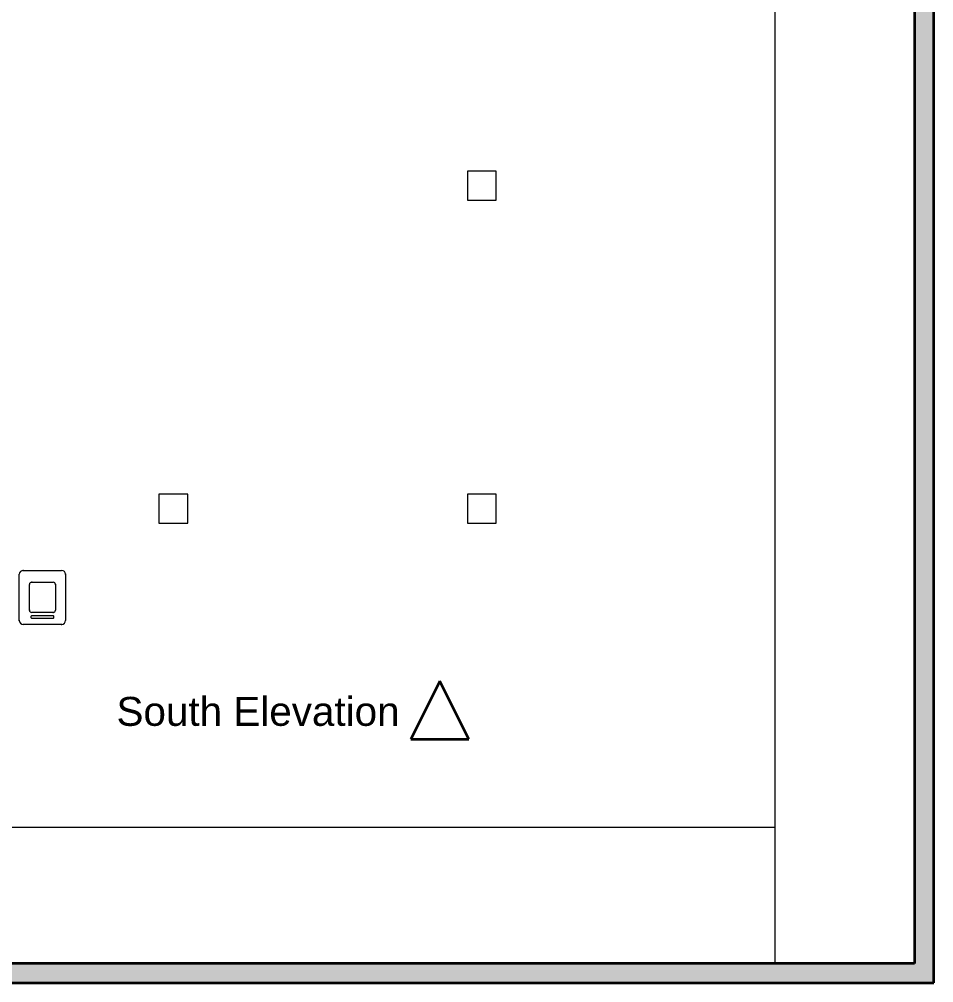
# Model space of a CAD drawing. Header units: millimetres. Extents: x -6000 to 16593, y -11438 to 14364.
# Drawn here: x 6554 to 16035, y -8527 to 1463 of the extents above; entities that cross this region are included whole.
import ezdxf

# ---------------------------------------------------------------- set-up
doc = ezdxf.new("R2010")
doc.units = ezdxf.units.MM
doc.header["$MEASUREMENT"] = 0
doc.linetypes.add('Wipeout_Contour', pattern=[1000, 0, -1000])
for name, color, linetype in [('Interior - Furniture', 7, 'Continuous'), ('Marker - Elevation', 7, 'Continuous'), ('Structural - Bearing', 7, 'Continuous')]:
    doc.layers.add(name, color=color, linetype=linetype)
for name, color, linetype, lineweight, true_color in [('Interior - Furniture _Pen_No__4', 7, 'Continuous', 20, 0x029e21), ('Marker - Elevation_Pen_No__25', 7, 'Continuous', 35, 0x40a5ff), ('Structural - Bearing_Pen_No__178', 7, 'Continuous', 15, 0xbda888), ('Structural - Bearing_Pen_No__88', 7, 'Continuous', 20, 0xfd4435), ('Structural - Bearing_Pen_No__89', 7, 'Continuous', 20, 0x71cebe)]:
    doc.layers.add(name, color=color, linetype=linetype, lineweight=lineweight, true_color=true_color)
doc.layers.add('Marker - Elevation_Pen_No__6', color=5, linetype='Continuous', lineweight=35)
doc.layers.add('Structural - Bearing_Pen_No__27', color=7, linetype='Continuous', lineweight=35)
doc.styles.add('GENERATED_STYLE_1', font='')
doc.styles.get('GENERATED_STYLE_1').set_extended_font_data('Arial')
pattern_1 = [(45, (0, 350), (-111.3693, 111.3693), [0, -105, 0, -157.5]), (110, (350, 350), (148.0016, 53.8682), [0, -77, 0, -133])]

# ---------------------------------------------------------------- blocks, each defined once
blk = doc.blocks.new('Slab_1_2', base_point=(-2883.3, -8527.1))
at = {"layer": 'Structural - Bearing_Pen_No__89', "linetype": 'Continuous', "flags": 128}
blk.add_lwpolyline([(-2883.3, -8527.1), (16035.5, -8527.1), (16035.5, 8108.3), (-2883.3, 8108.3)], close=True, dxfattribs=at)
blk = doc.blocks.new('Wall_1_2', base_point=(-2883.3, -8527.1))
at = {"color": 254, "linetype": 'Wipeout_Contour', "lineweight": 0, "ltscale": 53867.135202}
blk.add_wipeout([(-2883.3, -8527.1), (16035.5, -8527.1), (15835.5, -8327.1), (-2883.3, -8327.1)], dxfattribs=at).dxf.layer = 'Structural - Bearing'
at = {"layer": 'Structural - Bearing_Pen_No__178', "linetype": 'Continuous'}
h = blk.add_hatch(dxfattribs=at)
h.set_pattern_fill('Cut_Stone_0002', color=256, style=0, pattern_type=2)
h.set_pattern_definition(pattern_1)
h.paths.add_polyline_path([(-2883.3, -8527.1), (16035.5, -8527.1), (15835.5, -8327.1), (-2883.3, -8327.1)])
at = {"layer": 'Structural - Bearing_Pen_No__27', "linetype": 'Continuous', "flags": 128}
for points in [[(15835.5, -8327.1), (-2883.3, -8327.1)], [(-2883.3, -8327.1), (-2883.3, -8527.1)], [(-2883.3, -8527.1), (16035.5, -8527.1)]]:
    blk.add_lwpolyline(points, dxfattribs=at)
blk = doc.blocks.new('Wall_2_2', base_point=(16035.5, -8527.1))
at = {"color": 254, "linetype": 'Wipeout_Contour', "lineweight": 0, "ltscale": 71722.471099}
blk.add_wipeout([(16035.5, -8527.1), (16035.5, 8108.3), (15835.5, 7908.3), (15835.5, -8327.1)], dxfattribs=at).dxf.layer = 'Structural - Bearing'
at = {"layer": 'Structural - Bearing_Pen_No__178', "linetype": 'Continuous'}
h = blk.add_hatch(dxfattribs=at)
h.set_pattern_fill('Cut_Stone_0002', color=256, style=0, pattern_type=2)
h.set_pattern_definition(pattern_1)
h.paths.add_polyline_path([(16035.5, -8527.1), (16035.5, 8108.3), (15835.5, 7908.3), (15835.5, -8327.1)])
at = {"layer": 'Structural - Bearing_Pen_No__27', "linetype": 'Continuous', "flags": 128}
for points in [[(16035.5, -8527.1), (16035.5, 8108.3)], [(15835.5, 7908.3), (15835.5, -8327.1)]]:
    blk.add_lwpolyline(points, dxfattribs=at)
blk = doc.blocks.new('Column_5_2', base_point=(11350, -261.4))
at = {"color": 254, "linetype": 'Wipeout_Contour', "lineweight": 0, "ltscale": 45416.002294}
blk.add_wipeout([(11200, -411.4), (11500, -411.4), (11500, -111.4), (11200, -111.4)], dxfattribs=at).dxf.layer = 'Structural - Bearing'
at = {"layer": 'Structural - Bearing_Pen_No__88', "linetype": 'Continuous'}
for p, q in [((11500, -111.4), (11200, -111.4)), ((11200, -111.4), (11200, -411.4)), ((11500, -411.4), (11500, -111.4)), ((11200, -411.4), (11500, -411.4))]:
    blk.add_line(p, q, dxfattribs=at)
blk = doc.blocks.new('Column_6_2', base_point=(11350, -3611.4))
at = {"color": 254, "linetype": 'Wipeout_Contour', "lineweight": 0, "ltscale": 47646.554222}
blk.add_wipeout([(11200, -3761.4), (11500, -3761.4), (11500, -3461.4), (11200, -3461.4)], dxfattribs=at).dxf.layer = 'Structural - Bearing'
at = {"layer": 'Structural - Bearing_Pen_No__88', "linetype": 'Continuous'}
for p, q in [((11500, -3461.4), (11200, -3461.4)), ((11200, -3461.4), (11200, -3761.4)), ((11500, -3761.4), (11500, -3461.4)), ((11200, -3761.4), (11500, -3761.4))]:
    blk.add_line(p, q, dxfattribs=at)
blk = doc.blocks.new('Column_7_2', base_point=(8150, -3611.4))
at = {"color": 254, "linetype": 'Wipeout_Contour', "lineweight": 0, "ltscale": 35662.228181}
blk.add_wipeout([(8000, -3761.4), (8300, -3761.4), (8300, -3461.4), (8000, -3461.4)], dxfattribs=at).dxf.layer = 'Structural - Bearing'
at = {"layer": 'Structural - Bearing_Pen_No__88', "linetype": 'Continuous'}
for p, q in [((8300, -3461.4), (8000, -3461.4)), ((8000, -3461.4), (8000, -3761.4)), ((8300, -3761.4), (8300, -3461.4)), ((8000, -3761.4), (8300, -3761.4))]:
    blk.add_line(p, q, dxfattribs=at)
blk = doc.blocks.new('Hedge Element 3D Linear 17')
at = {"layer": 'Interior - Furniture _Pen_No__4', "linetype": 'Continuous'}
for p, q in [((0, 1451.4), (16235.4, 1451.4)), ((0, 0), (16235.4, 0))]:
    blk.add_line(p, q, dxfattribs=at)
blk = doc.blocks.new('Hedge Element 3D Linear 17_3')
at = {"layer": 'Interior - Furniture _Pen_No__4', "linetype": 'Continuous'}
for p, q in [((0, 1413.1), (11979.7, 1413.1)), ((0, 0), (11979.7, 0))]:
    blk.add_line(p, q, dxfattribs=at)
blk = doc.blocks.new('Trash Can 2 17')
at = {"layer": 'Interior - Furniture _Pen_No__4', "linetype": 'Continuous'}
for p, q in [((-240, -239), (-240, 239)), ((-199, 280), (199, 280)), ((240, 239), (240, -239)), ((-134.4, -133.8), (-134.4, 133.8)), ((-111.4, 156.8), (111.4, 156.8)), ((134.4, 133.8), (134.4, -133.8)), ((-119, -199.7), (-119.7, -204)), ((-116.8, -195.5), (-119, -199.7)), ((-113.2, -191.5), (-116.8, -195.5)), ((113.2, -191.5), (-113.2, -191.5)), ((111.4, -156.8), (-111.4, -156.8)), ((116.8, -195.5), (113.2, -191.5)), ((119, -199.7), (116.8, -195.5)), ((119.7, -204), (119, -199.7)), ((199, -280), (-199, -280)), ((-119.7, -204), (-119, -208.3)), ((-119, -208.3), (-116.8, -212.5)), ((-116.8, -212.5), (-113.2, -216.5)), ((-113.2, -216.5), (113.2, -216.5)), ((113.2, -216.5), (116.8, -212.5)), ((116.8, -212.5), (119, -208.3)), ((119, -208.3), (119.7, -204))]:
    blk.add_line(p, q, dxfattribs=at)
for centre, radius, start, end in [((-199, 239), 41, 90, 180), ((199, 239), 41, 0, 90), ((-111.4, 133.8), 23, 90, 180), ((111.4, 133.8), 23, 0, 90), ((-111.4, -133.8), 23, 180, 270), ((111.4, -133.8), 23, 270, 0), ((-199, -239), 41, 180, 270), ((199, -239), 41, 270, 0)]:
    blk.add_arc(centre, radius, start, end, dxfattribs=at)
for p in [(-199, 280), (240, 239), (-111.4, 156.8), (134.4, 133.8), (-134.4, -133.8), (111.4, -156.8), (-240, -239), (199, -280)]:
    blk.add_point(p, dxfattribs=at)
blk = doc.blocks.new('Elevation_1_2', base_point=(-1084.6, -6000))
at = {"layer": 'Marker - Elevation_Pen_No__6', "insert": (7445.7, -5867.8), "char_height": 300, "attachment_point": 7, "style": 'GENERATED_STYLE_1'}
blk.add_mtext('\\A1;{\\fArial|b0|i0|c0|p34; South Elevation}', dxfattribs=at)
at = {"color": 254, "linetype": 'Wipeout_Contour', "lineweight": 0, "ltscale": 37091.604238}
blk.add_wipeout([(10615.4, -6000), (11215.4, -6000), (10915.4, -5400)], dxfattribs=at).dxf.layer = 'Marker - Elevation'
at = {"layer": 'Marker - Elevation_Pen_No__25', "linetype": 'Continuous'}
for p, q in [((10915.4, -5400), (10615.4, -6000)), ((11215.4, -6000), (10915.4, -5400)), ((10615.4, -6000), (11215.4, -6000))]:
    blk.add_line(p, q, dxfattribs=at)

msp = doc.modelspace()

# ---------------------------------------------------------------- block references
at = {"layer": 'Interior - Furniture', "color": 104, "linetype": 'Continuous', "lineweight": 20, "true_color": 0x029e21, "zscale": 1000}
msp.add_blockref('Trash Can 2 17', (6793.9, -4531.5), dxfattribs=at)
at = {"layer": 'Structural - Bearing', "color": 123, "linetype": 'Continuous', "lineweight": 20, "true_color": 0x71cebe}
msp.add_blockref('Slab_1_2', (-2883.3, -8527.1), dxfattribs=at)

# ---------------------------------------------------------------- next in the draw order: block references
at = {"layer": 'Marker - Elevation', "color": 151, "lineweight": 20, "true_color": 0x80c2ff}
msp.add_blockref('Elevation_1_2', (-1084.6, -6000), dxfattribs=at)
at = {"layer": 'Structural - Bearing', "color": 14, "lineweight": 35, "true_color": 0xa80f02}
for name, p in [('Column_5_2', (11350, -261.4)), ('Column_7_2', (8150, -3611.4)), ('Column_6_2', (11350, -3611.4))]:
    msp.add_blockref(name, p, dxfattribs=at)
at = {"layer": 'Structural - Bearing'}
msp.add_blockref('Wall_1_2', (-2883.3, -8527.1), dxfattribs=at)

# ---------------------------------------------------------------- next in the draw order: block references
at = {"layer": 'Interior - Furniture', "color": 104, "linetype": 'Continuous', "lineweight": 20, "true_color": 0x029e21, "xscale": -1, "zscale": 1000, "rotation": 180}
msp.add_blockref('Hedge Element 3D Linear 17_3', (2406.6, -6914), dxfattribs=at)
at = {"layer": 'Structural - Bearing'}
msp.add_blockref('Wall_2_2', (16035.5, -8527.1), dxfattribs=at)

# ---------------------------------------------------------------- next in the draw order: block references
at = {"layer": 'Interior - Furniture', "color": 104, "linetype": 'Continuous', "lineweight": 20, "true_color": 0x029e21, "xscale": -1, "zscale": 1000, "rotation": 90}
msp.add_blockref('Hedge Element 3D Linear 17', (15837.7, 7908.3), dxfattribs=at)

doc.saveas('drawing.dxf')
